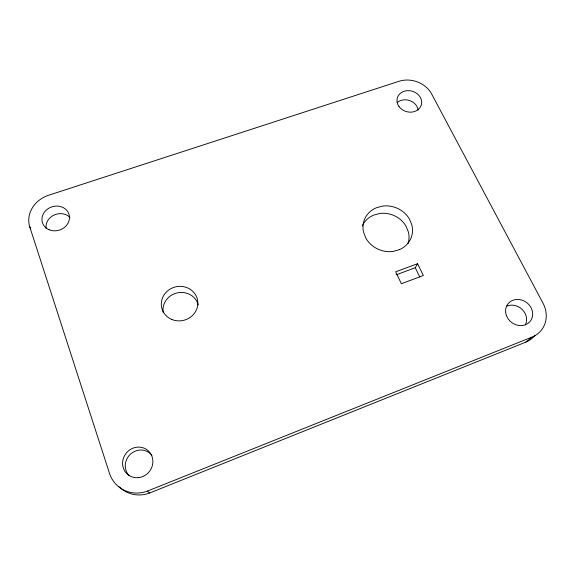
<?xml version="1.0" encoding="UTF-8"?>
<svg xmlns="http://www.w3.org/2000/svg" width="575" height="575" viewBox="0 0 575 575"><rect width="100%" height="100%" fill="white"/><g stroke="black" fill="none" stroke-linecap="round" stroke-linejoin="round"><path stroke-width="0.86" d="M396.153 274.85L415.272 267.734L417.579 263.681L423.344 275.511L401.372 283.748L395.686 271.81L417.579 263.681M525.845 342.118L531.976 337.108A28.261 24.948 36.6 0 0 542.965 303.075L431.617 93.969A25.027 21.232 16 0 0 398.906 81.312L48.012 195.45A27.859 24.452 -17.4 0 0 29.792 226.96L109.523 473.412A31.338 29.584 -50 0 0 147.43 491.1L149.558 493.048L525.845 342.118A27.665 24.509 37 0 0 534.98 335.419M147.43 491.1L531.976 337.108M29.792 226.96L30.662 228.404M415.272 267.734L419.815 277.092M149.558 493.048A30.633 28.937 -50.7 0 1 121.311 488.707M120.736 488.218A30.633 28.937 -50.7 0 1 119.09 486.673M129.095 475.669A15.317 14.461 -50.7 0 1 130.64 453.977A15.317 14.461 -50.7 0 1 151.937 455.378M46.158 228.519A13.635 12.01 -17.7 0 1 54.014 215.064A13.635 12.01 -17.7 0 1 69.956 217.429M506.611 306.223A13.829 12.255 37 0 1 522.308 309.58A13.829 12.255 37 0 1 525.334 324.796M397.203 102.544A12.276 10.465 16.1 0 1 409.903 100.632A12.276 10.465 16.1 0 1 418.183 110.105M163.228 312.714A17.94 16.883 -13.9 0 1 177.258 292.883A17.94 16.883 -13.9 0 1 198.238 304.944M362.264 225.982A24.545 22.217 20.5 0 1 373.556 215.165L379.45 213.526A24.545 22.217 20.5 0 1 406.13 226.385L408.379 231.977A24.545 22.217 20.5 0 1 408.042 243.57M399.496 249.622L393.386 251.368A25.056 22.59 20.3 0 1 365.772 237.921L363.558 232.149A25.056 22.59 20.3 0 1 376.28 207.805L382.289 206.138A25.056 22.59 20.3 0 1 409.529 219.233L411.837 224.918A25.056 22.59 20.3 0 1 399.496 249.622M49.184 229.77A13.929 12.219 -17.4 0 0 69.482 217.156A13.929 12.219 -17.4 0 0 48.451 208.438A13.929 12.219 -17.4 0 0 49.184 229.77M398.913 106.418A12.513 10.616 16 0 0 420.325 107.151A12.513 10.616 16 0 0 408.724 90.642A12.513 10.616 16 0 0 398.913 106.418M506.374 315.438A14.131 12.47 36.6 0 0 529.489 322.093A14.131 12.47 36.6 0 0 521.554 300.006A14.131 12.47 36.6 0 0 506.374 315.438M138.697 477.617A15.669 14.785 -50 0 0 150.348 453.215A15.669 14.785 -50 0 0 124.142 456.413A15.669 14.785 -50 0 0 138.697 477.617M171.724 319.42A18.328 17.207 -13.4 0 0 197.793 301.767A18.328 17.207 -13.4 0 0 169.215 289.678A18.328 17.207 -13.4 0 0 171.724 319.42"/></g></svg>
